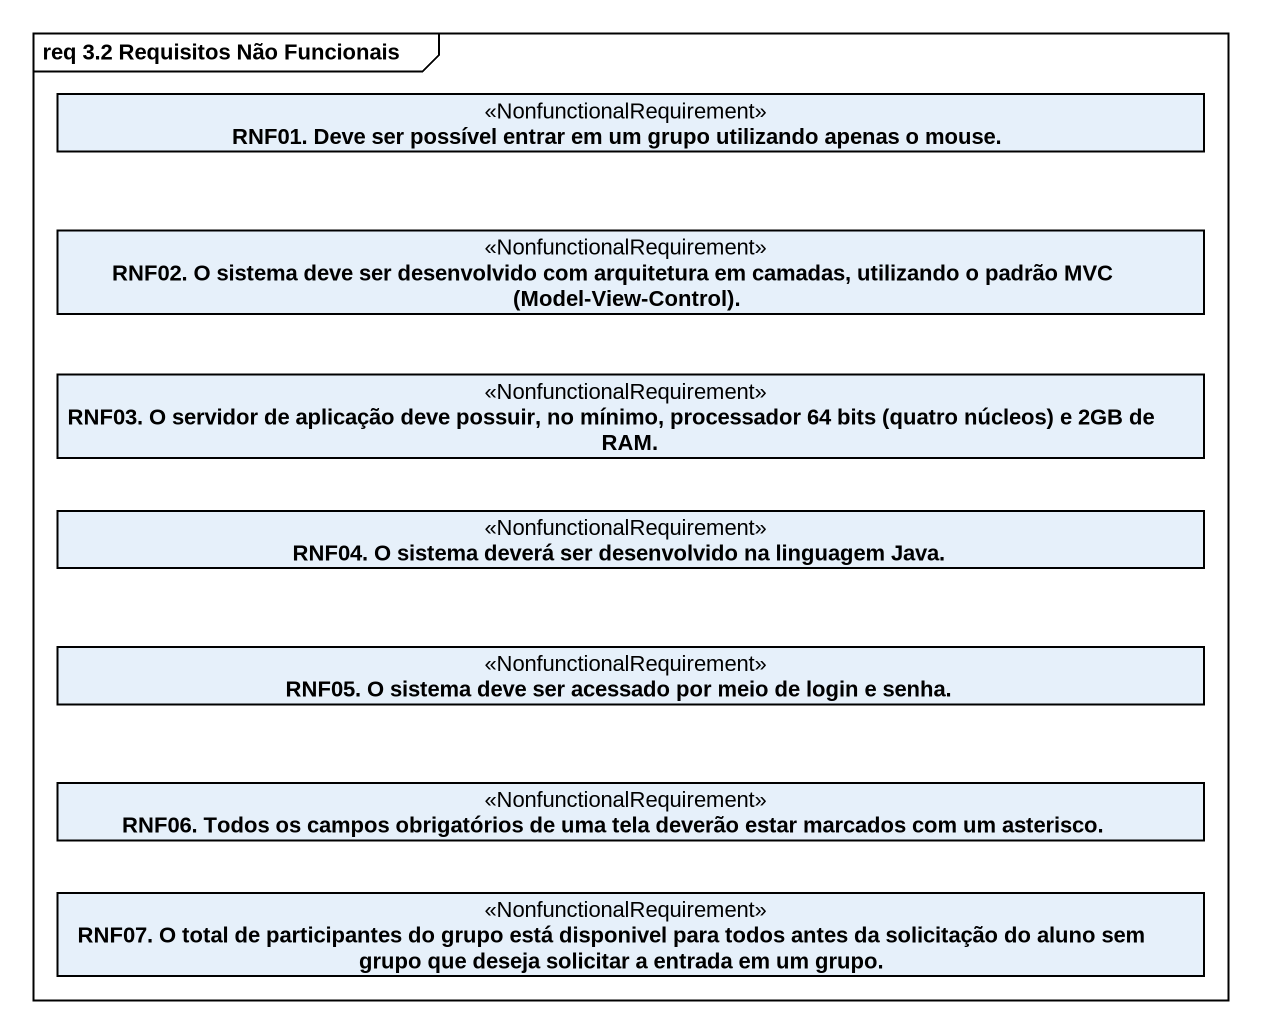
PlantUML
@startuml
mainframe req 3.2 Requisitos Não Funcionais
hide circle
hide empty members
class "RNF01. Deve ser possível entrar em um grupo utilizando apenas o mouse." as RNF01_Deve_ser_possível <<NonfunctionalRequirement>>
class "RNF02. O sistema deve ser desenvolvido com arquitetura em camadas, utilizando o padrão MVC (Model-View-Control)." as RNF02_O_sistema_deve_ser <<NonfunctionalRequirement>>
class "RNF03. O servidor de aplicação deve possuir, no mínimo, processador 64 bits (quatro núcleos) e 2GB de RAM." as RNF03_O_servidor_de <<NonfunctionalRequirement>>
class "RNF04. O sistema deverá ser desenvolvido na linguagem Java." as RNF04_O_sistema_deverá_ser <<NonfunctionalRequirement>>
class "RNF05. O sistema deve ser acessado por meio de login e senha." as RNF05_O_sistema_deve_ser <<NonfunctionalRequirement>>
class "RNF06. Todos os campos obrigatórios de uma tela deverão estar marcados com um asterisco." as RNF06_Todos_os_campos <<NonfunctionalRequirement>>
class "RNF07. O total de participantes do grupo está disponivel para todos antes da solicitação do aluno sem grupo que deseja solicitar a entrada em um grupo." as RNF07_O_total_de <<NonfunctionalRequirement>>
@enduml
